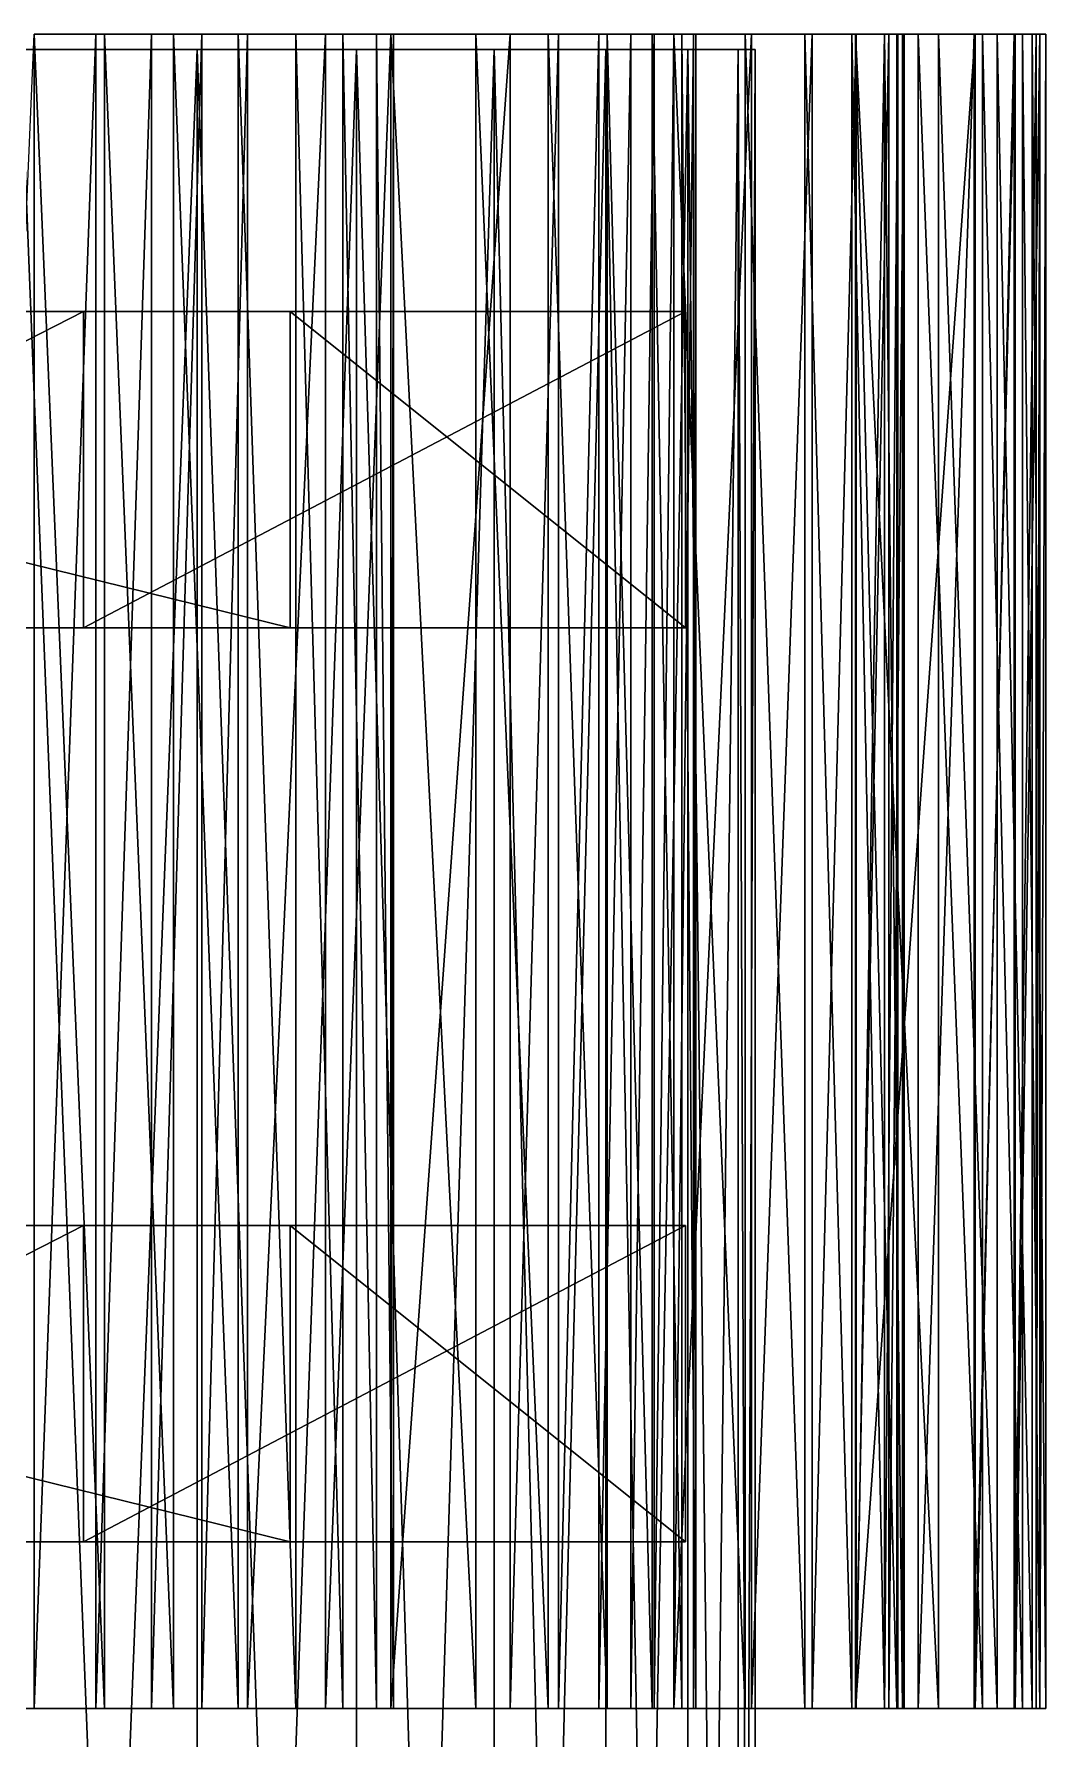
# Model space of a CAD drawing. Header units: metres. Extents: x -1.48 to 1.48, y -3.04 to 2.
# Drawn here: x 1.2062 to 1.4781, y 1.518 to 1.9761 of the extents above; entities that cross this region are included whole.
import ezdxf

# ---------------------------------------------------------------- set-up
doc = ezdxf.new("R2010")
doc.units = ezdxf.units.M

msp = doc.modelspace()

# ---------------------------------------------------------------- linework, layer by layer
at = {"layer": 'Cylinder 2'}
for points in [[(1.25, 1.972, -0.54081), (1.1, 1.972, -0.281), (1.2026, 1.972, -0.56291)], [(1.25, 1.972, -0.54081), (1.1, 1.972, -0.281), (1.1, 1.972, -0.281)], [(1.29283, 1.972, -0.51081), (1.1, 1.972, -0.281), (1.25, 1.972, -0.54081)], [(1.29283, 1.972, -0.51081), (1.1, 1.972, -0.281), (1.1, 1.972, -0.281)], [(1.32981, 1.972, -0.47384), (1.1, 1.972, -0.281), (1.29283, 1.972, -0.51081)], [(1.32981, 1.972, -0.47384), (1.1, 1.972, -0.281), (1.1, 1.972, -0.281)], [(1.35981, 1.972, -0.431), (1.1, 1.972, -0.281), (1.32981, 1.972, -0.47384)], [(1.35981, 1.972, -0.431), (1.1, 1.972, -0.281), (1.1, 1.972, -0.281)], [(1.38191, 1.972, -0.38361), (1.1, 1.972, -0.281), (1.35981, 1.972, -0.431)], [(1.38191, 1.972, -0.38361), (1.1, 1.972, -0.281), (1.1, 1.972, -0.281)], [(1.39544, 1.972, -0.33309), (1.1, 1.972, -0.281), (1.38191, 1.972, -0.38361)], [(1.39544, 1.972, -0.33309), (1.1, 1.972, -0.281), (1.1, 1.972, -0.281)], [(1.4, 1.972, -0.281), (1.1, 1.972, -0.281), (1.39544, 1.972, -0.33309)], [(1.4, 1.972, -0.281), (1.1, 1.972, -0.281), (1.1, 1.972, -0.281)], [(1.39544, 1.972, -0.22891), (1.1, 1.972, -0.281), (1.4, 1.972, -0.281)], [(1.39544, 1.972, -0.22891), (1.1, 1.972, -0.281), (1.1, 1.972, -0.281)], [(1.38191, 1.972, -0.17839), (1.1, 1.972, -0.281), (1.39544, 1.972, -0.22891)], [(1.38191, 1.972, -0.17839), (1.1, 1.972, -0.281), (1.1, 1.972, -0.281)], [(1.35981, 1.972, -0.131), (1.1, 1.972, -0.281), (1.38191, 1.972, -0.17839)], [(1.35981, 1.972, -0.131), (1.1, 1.972, -0.281), (1.1, 1.972, -0.281)], [(1.32981, 1.972, -0.08816), (1.1, 1.972, -0.281), (1.35981, 1.972, -0.131)], [(1.32981, 1.972, -0.08816), (1.1, 1.972, -0.281), (1.1, 1.972, -0.281)], [(1.29283, 1.972, -0.05119), (1.1, 1.972, -0.281), (1.32981, 1.972, -0.08816)], [(1.29283, 1.972, -0.05119), (1.1, 1.972, -0.281), (1.1, 1.972, -0.281)], [(1.25, 1.972, -0.02119), (1.1, 1.972, -0.281), (1.29283, 1.972, -0.05119)], [(1.25, 1.972, -0.02119), (1.1, 1.972, -0.281), (1.1, 1.972, -0.281)], [(1.2026, 1.972, 0.00091), (1.1, 1.972, -0.281), (1.25, 1.972, -0.02119)], [(1.25, 0.772, -0.54081), (1.2026, 1.972, -0.56291), (1.20261, 0.772, -0.56291)], [(1.25, 0.772, -0.54081), (1.25, 1.972, -0.54081), (1.2026, 1.972, -0.56291)], [(1.25, 1.972, -0.54081), (1.2026, 1.972, -0.56291), (1.2026, 1.972, -0.56291)], [(1.25, 1.972, -0.54081), (1.25, 1.972, -0.54081), (1.2026, 1.972, -0.56291)], [(1.2026, 0.772, 0.00091), (1.25, 1.972, -0.02119), (1.25, 0.772, -0.02119)], [(1.2026, 0.772, 0.00091), (1.2026, 1.972, 0.00091), (1.25, 1.972, -0.02119)], [(1.2026, 1.972, 0.00091), (1.25, 1.972, -0.02119), (1.25, 1.972, -0.02119)], [(1.2026, 1.972, 0.00091), (1.2026, 1.972, 0.00091), (1.25, 1.972, -0.02119)], [(1.29284, 0.772, -0.51081), (1.25, 1.972, -0.54081), (1.25, 0.772, -0.54081)], [(1.29284, 0.772, -0.51081), (1.29283, 1.972, -0.51081), (1.25, 1.972, -0.54081)], [(1.29283, 1.972, -0.51081), (1.25, 1.972, -0.54081), (1.25, 1.972, -0.54081)], [(1.29283, 1.972, -0.51081), (1.29283, 1.972, -0.51081), (1.25, 1.972, -0.54081)], [(1.25, 0.772, -0.02119), (1.29283, 1.972, -0.05119), (1.29283, 0.772, -0.05119)], [(1.25, 0.772, -0.02119), (1.25, 1.972, -0.02119), (1.29283, 1.972, -0.05119)], [(1.25, 1.972, -0.02119), (1.29283, 1.972, -0.05119), (1.29283, 1.972, -0.05119)], [(1.25, 1.972, -0.02119), (1.25, 1.972, -0.02119), (1.29283, 1.972, -0.05119)], [(1.32981, 0.772, -0.47384), (1.29283, 1.972, -0.51081), (1.29284, 0.772, -0.51081)], [(1.32981, 0.772, -0.47384), (1.32981, 1.972, -0.47384), (1.29283, 1.972, -0.51081)], [(1.32981, 1.972, -0.47384), (1.29283, 1.972, -0.51081), (1.29283, 1.972, -0.51081)], [(1.32981, 1.972, -0.47384), (1.32981, 1.972, -0.47384), (1.29283, 1.972, -0.51081)], [(1.29283, 0.772, -0.05119), (1.32981, 1.972, -0.08816), (1.32981, 0.772, -0.08816)], [(1.29283, 0.772, -0.05119), (1.29283, 1.972, -0.05119), (1.32981, 1.972, -0.08816)], [(1.29283, 1.972, -0.05119), (1.32981, 1.972, -0.08816), (1.32981, 1.972, -0.08816)], [(1.29283, 1.972, -0.05119), (1.29283, 1.972, -0.05119), (1.32981, 1.972, -0.08816)], [(1.35981, 0.772, -0.431), (1.32981, 1.972, -0.47384), (1.32981, 0.772, -0.47384)], [(1.35981, 0.772, -0.431), (1.35981, 1.972, -0.431), (1.32981, 1.972, -0.47384)], [(1.35981, 1.972, -0.431), (1.32981, 1.972, -0.47384), (1.32981, 1.972, -0.47384)], [(1.35981, 1.972, -0.431), (1.35981, 1.972, -0.431), (1.32981, 1.972, -0.47384)], [(1.32981, 0.772, -0.08816), (1.35981, 1.972, -0.131), (1.35981, 0.772, -0.131)], [(1.32981, 0.772, -0.08816), (1.32981, 1.972, -0.08816), (1.35981, 1.972, -0.131)], [(1.32981, 1.972, -0.08816), (1.35981, 1.972, -0.131), (1.35981, 1.972, -0.131)], [(1.32981, 1.972, -0.08816), (1.32981, 1.972, -0.08816), (1.35981, 1.972, -0.131)], [(1.38191, 0.772, -0.38361), (1.35981, 1.972, -0.431), (1.35981, 0.772, -0.431)], [(1.38191, 0.772, -0.38361), (1.38191, 1.972, -0.38361), (1.35981, 1.972, -0.431)], [(1.38191, 1.972, -0.38361), (1.35981, 1.972, -0.431), (1.35981, 1.972, -0.431)], [(1.38191, 1.972, -0.38361), (1.38191, 1.972, -0.38361), (1.35981, 1.972, -0.431)], [(1.35981, 0.772, -0.131), (1.38191, 1.972, -0.17839), (1.38191, 0.772, -0.17839)], [(1.35981, 0.772, -0.131), (1.35981, 1.972, -0.131), (1.38191, 1.972, -0.17839)], [(1.35981, 1.972, -0.131), (1.38191, 1.972, -0.17839), (1.38191, 1.972, -0.17839)], [(1.35981, 1.972, -0.131), (1.35981, 1.972, -0.131), (1.38191, 1.972, -0.17839)], [(1.39544, 0.772, -0.33309), (1.38191, 1.972, -0.38361), (1.38191, 0.772, -0.38361)], [(1.39544, 0.772, -0.33309), (1.39544, 1.972, -0.33309), (1.38191, 1.972, -0.38361)], [(1.39544, 1.972, -0.33309), (1.38191, 1.972, -0.38361), (1.38191, 1.972, -0.38361)], [(1.39544, 1.972, -0.33309), (1.39544, 1.972, -0.33309), (1.38191, 1.972, -0.38361)], [(1.38191, 0.772, -0.17839), (1.39544, 1.972, -0.22891), (1.39544, 0.772, -0.22891)], [(1.38191, 0.772, -0.17839), (1.38191, 1.972, -0.17839), (1.39544, 1.972, -0.22891)], [(1.38191, 1.972, -0.17839), (1.39544, 1.972, -0.22891), (1.39544, 1.972, -0.22891)], [(1.38191, 1.972, -0.17839), (1.38191, 1.972, -0.17839), (1.39544, 1.972, -0.22891)], [(1.4, 0.772, -0.281), (1.39544, 1.972, -0.33309), (1.39544, 0.772, -0.33309)], [(1.4, 0.772, -0.281), (1.4, 1.972, -0.281), (1.39544, 1.972, -0.33309)], [(1.4, 1.972, -0.281), (1.39544, 1.972, -0.33309), (1.39544, 1.972, -0.33309)], [(1.4, 1.972, -0.281), (1.4, 1.972, -0.281), (1.39544, 1.972, -0.33309)], [(1.39544, 0.772, -0.22891), (1.4, 1.972, -0.281), (1.4, 0.772, -0.281)], [(1.39544, 0.772, -0.22891), (1.39544, 1.972, -0.22891), (1.4, 1.972, -0.281)], [(1.39544, 1.972, -0.22891), (1.4, 1.972, -0.281), (1.4, 1.972, -0.281)], [(1.39544, 1.972, -0.22891), (1.39544, 1.972, -0.22891), (1.4, 1.972, -0.281)]]:
    msp.add_3dface(points, dxfattribs=at)
at = {"layer": 'Prism 14'}
for points in [[(1.275, 1.81656, -0.20477), (0.9301, 1.90156, 0.06367), (0.9301, 1.81656, 0.06367)], [(1.275, 1.81656, -0.20477), (1.275, 1.90156, -0.20477), (0.9301, 1.90156, 0.06367)], [(1.21949, 1.90156, 0.05591), (1.05337, 1.90156, 0.18055), (0.9301, 1.90156, 0.06367)], [(0.9301, 1.90156, 0.06367), (1.275, 1.90156, -0.20477), (1.21949, 1.90156, 0.05591)], [(1.05337, 1.81656, 0.18055), (1.21949, 1.90156, 0.05591), (1.21949, 1.81656, 0.05591)], [(1.05337, 1.81656, 0.18055), (1.05337, 1.90156, 0.18055), (1.21949, 1.90156, 0.05591)], [(1.21949, 1.81656, 0.05591), (1.38125, 1.90156, -0.0879), (1.38125, 1.81656, -0.0879)], [(1.21949, 1.81656, 0.05591), (1.21949, 1.90156, 0.05591), (1.38125, 1.90156, -0.0879)], [(1.21949, 1.90156, 0.05591), (1.275, 1.90156, -0.20477), (1.38125, 1.90156, -0.0879)], [(1.38125, 1.81656, -0.0879), (1.275, 1.90156, -0.20477), (1.275, 1.81656, -0.20477)], [(1.38125, 1.81656, -0.0879), (1.38125, 1.90156, -0.0879), (1.275, 1.90156, -0.20477)], [(1.21949, 1.81656, 0.05591), (0.9301, 1.81656, 0.06367), (1.05337, 1.81656, 0.18055)], [(1.275, 1.81656, -0.20477), (0.9301, 1.81656, 0.06367), (1.21949, 1.81656, 0.05591)], [(1.21949, 1.81656, 0.05591), (1.38125, 1.81656, -0.0879), (1.275, 1.81656, -0.20477)]]:
    msp.add_3dface(points, dxfattribs=at)
at = {"layer": 'Prism 15'}
for points in [[(1.275, 1.57094, -0.20477), (0.9301, 1.65594, 0.06367), (0.9301, 1.57094, 0.06367)], [(1.275, 1.57094, -0.20477), (1.275, 1.65594, -0.20477), (0.9301, 1.65594, 0.06367)], [(1.21949, 1.65594, 0.05591), (1.05337, 1.65594, 0.18055), (0.9301, 1.65594, 0.06367)], [(0.9301, 1.65594, 0.06367), (1.275, 1.65594, -0.20477), (1.21949, 1.65594, 0.05591)], [(1.05337, 1.57094, 0.18055), (1.21949, 1.65594, 0.05591), (1.21949, 1.57094, 0.05591)], [(1.05337, 1.57094, 0.18055), (1.05337, 1.65594, 0.18055), (1.21949, 1.65594, 0.05591)], [(1.21949, 1.57094, 0.05591), (1.38125, 1.65594, -0.0879), (1.38125, 1.57094, -0.0879)], [(1.21949, 1.57094, 0.05591), (1.21949, 1.65594, 0.05591), (1.38125, 1.65594, -0.0879)], [(1.21949, 1.65594, 0.05591), (1.275, 1.65594, -0.20477), (1.38125, 1.65594, -0.0879)], [(1.38125, 1.57094, -0.0879), (1.275, 1.65594, -0.20477), (1.275, 1.57094, -0.20477)], [(1.38125, 1.57094, -0.0879), (1.38125, 1.65594, -0.0879), (1.275, 1.65594, -0.20477)], [(1.21949, 1.57094, 0.05591), (0.9301, 1.57094, 0.06367), (1.05337, 1.57094, 0.18055)], [(1.275, 1.57094, -0.20477), (0.9301, 1.57094, 0.06367), (1.21949, 1.57094, 0.05591)], [(1.21949, 1.57094, 0.05591), (1.38125, 1.57094, -0.0879), (1.275, 1.57094, -0.20477)]]:
    msp.add_3dface(points, dxfattribs=at)
at = {"layer": 'Prism 8'}
for points in [[(1.1868, 1.52614, 0.07518), (1.20622, 1.97614, 0.04593), (1.20622, 1.52614, 0.04593)], [(1.2251, 1.52614, -0.61634), (1.20622, 1.97614, -0.60793), (1.20622, 1.52614, -0.60793)], [(1.2251, 1.52614, -0.61634), (1.2251, 1.97614, -0.61634), (1.20622, 1.97614, -0.60793)], [(1.20622, 1.52614, 0.04593), (1.22282, 1.97614, 0.05705), (1.22282, 1.52614, 0.05705)], [(1.20622, 1.52614, 0.04593), (1.20622, 1.97614, 0.04593), (1.22282, 1.97614, 0.05705)], [(1.30205, 1.97614, -0.5591), (1.20622, 1.97614, -0.60793), (1.2251, 1.97614, -0.61634)], [(1.44375, 1.97614, -0.281), (1.20622, 1.97614, -0.60793), (1.42692, 1.97614, -0.38722)], [(1.20622, 1.97614, -0.60793), (1.30205, 1.97614, -0.5591), (1.42692, 1.97614, -0.38722)], [(1.20622, 1.97614, 0.04593), (1.44375, 1.97614, -0.281), (1.42692, 1.97614, -0.17478)], [(1.20622, 1.97614, 0.04593), (1.30205, 1.97614, -0.0029), (1.28455, 1.97614, 0.03479)], [(1.22282, 1.97614, 0.05705), (1.20622, 1.97614, 0.04593), (1.28455, 1.97614, 0.03479)], [(1.42692, 1.97614, -0.17478), (1.30205, 1.97614, -0.0029), (1.20622, 1.97614, 0.04593)], [(1.44375, 1.97614, -0.281), (1.20622, 1.97614, 0.04593), (1.20622, 1.97614, -0.60793)], [(1.22282, 1.52614, 0.05705), (1.23781, 1.97614, 0.06244), (1.23781, 1.52614, 0.06244)], [(1.22282, 1.52614, 0.05705), (1.22282, 1.97614, 0.05705), (1.23781, 1.97614, 0.06244)], [(1.23781, 1.97614, 0.06244), (1.22282, 1.97614, 0.05705), (1.26353, 1.97614, 0.05765)], [(1.28455, 1.97614, 0.03479), (1.26353, 1.97614, 0.05765), (1.22282, 1.97614, 0.05705)], [(1.24367, 1.52614, -0.61907), (1.2251, 1.97614, -0.61634), (1.2251, 1.52614, -0.61634)], [(1.24367, 1.52614, -0.61907), (1.24367, 1.97614, -0.61907), (1.2251, 1.97614, -0.61634)], [(1.2251, 1.97614, -0.61634), (1.24367, 1.97614, -0.61907), (1.30205, 1.97614, -0.5591)], [(1.23781, 1.52614, 0.06244), (1.25133, 1.97614, 0.0625), (1.25133, 1.52614, 0.0625)], [(1.23781, 1.52614, 0.06244), (1.23781, 1.97614, 0.06244), (1.25133, 1.97614, 0.0625)], [(1.26353, 1.97614, 0.05765), (1.25133, 1.97614, 0.0625), (1.23781, 1.97614, 0.06244)], [(1.2611, 1.52614, -0.61688), (1.24367, 1.97614, -0.61907), (1.24367, 1.52614, -0.61907)], [(1.2611, 1.52614, -0.61688), (1.2611, 1.97614, -0.61688), (1.24367, 1.97614, -0.61907)], [(1.24367, 1.97614, -0.61907), (1.2611, 1.97614, -0.61688), (1.30205, 1.97614, -0.5591)], [(1.25133, 1.52614, 0.0625), (1.26353, 1.97614, 0.05765), (1.26353, 1.52614, 0.05765)], [(1.25133, 1.52614, 0.0625), (1.25133, 1.97614, 0.0625), (1.26353, 1.97614, 0.05765)], [(1.27655, 1.52614, -0.61053), (1.2611, 1.97614, -0.61688), (1.2611, 1.52614, -0.61688)], [(1.27655, 1.52614, -0.61053), (1.27655, 1.97614, -0.61053), (1.2611, 1.97614, -0.61688)], [(1.27655, 1.97614, -0.61053), (1.30205, 1.97614, -0.5591), (1.2611, 1.97614, -0.61688)], [(1.26353, 1.52614, 0.05765), (1.28455, 1.97614, 0.03479), (1.28455, 1.52614, 0.03479)], [(1.26353, 1.52614, 0.05765), (1.26353, 1.97614, 0.05765), (1.28455, 1.97614, 0.03479)], [(1.28921, 1.52614, -0.60082), (1.27655, 1.97614, -0.61053), (1.27655, 1.52614, -0.61053)], [(1.28921, 1.52614, -0.60082), (1.28921, 1.97614, -0.60082), (1.27655, 1.97614, -0.61053)], [(1.30205, 1.97614, -0.5591), (1.27655, 1.97614, -0.61053), (1.28921, 1.97614, -0.60082)], [(1.28455, 1.52614, 0.03479), (1.30205, 1.97614, -0.0029), (1.30205, 1.52614, -0.0029)], [(1.28455, 1.52614, 0.03479), (1.28455, 1.97614, 0.03479), (1.30205, 1.97614, -0.0029)], [(1.29823, 1.52614, -0.58849), (1.28921, 1.97614, -0.60082), (1.28921, 1.52614, -0.60082)], [(1.29823, 1.52614, -0.58849), (1.29823, 1.97614, -0.58849), (1.28921, 1.97614, -0.60082)], [(1.30205, 1.97614, -0.5591), (1.28921, 1.97614, -0.60082), (1.29823, 1.97614, -0.58849)], [(1.30278, 1.52614, -0.57433), (1.29823, 1.97614, -0.58849), (1.29823, 1.52614, -0.58849)], [(1.30278, 1.52614, -0.57433), (1.30278, 1.97614, -0.57433), (1.29823, 1.97614, -0.58849)], [(1.30205, 1.97614, -0.5591), (1.29823, 1.97614, -0.58849), (1.30278, 1.97614, -0.57433)], [(1.30205, 1.52614, -0.5591), (1.30278, 1.97614, -0.57433), (1.30278, 1.52614, -0.57433)], [(1.30205, 1.52614, -0.5591), (1.30205, 1.97614, -0.5591), (1.30278, 1.97614, -0.57433)], [(1.32491, 1.52614, -0.56212), (1.30205, 1.97614, -0.5591), (1.30205, 1.52614, -0.5591)], [(1.32491, 1.52614, -0.56212), (1.32491, 1.97614, -0.56212), (1.30205, 1.97614, -0.5591)], [(1.30205, 1.52614, -0.0029), (1.33412, 1.97614, 0.00061), (1.33412, 1.52614, 0.00061)], [(1.30205, 1.52614, -0.0029), (1.30205, 1.97614, -0.0029), (1.33412, 1.97614, 0.00061)], [(1.42692, 1.97614, -0.38722), (1.30205, 1.97614, -0.5591), (1.3781, 1.97614, -0.48305)], [(1.3781, 1.97614, -0.48305), (1.30205, 1.97614, -0.5591), (1.32491, 1.97614, -0.56212)], [(1.30205, 1.97614, -0.0029), (1.3781, 1.97614, -0.07895), (1.37282, 1.97614, -0.03223)], [(1.30205, 1.97614, -0.0029), (1.37282, 1.97614, -0.03223), (1.33412, 1.97614, 0.00061)], [(1.30205, 1.97614, -0.0029), (1.42692, 1.97614, -0.17478), (1.3781, 1.97614, -0.07895)], [(1.34437, 1.52614, -0.5592), (1.32491, 1.97614, -0.56212), (1.32491, 1.52614, -0.56212)], [(1.34437, 1.52614, -0.5592), (1.34437, 1.97614, -0.5592), (1.32491, 1.97614, -0.56212)], [(1.3781, 1.97614, -0.48305), (1.32491, 1.97614, -0.56212), (1.34437, 1.97614, -0.5592)], [(1.33412, 1.52614, 0.00061), (1.3471, 1.97614, -0.00164), (1.3471, 1.52614, -0.00164)], [(1.33412, 1.52614, 0.00061), (1.33412, 1.97614, 0.00061), (1.3471, 1.97614, -0.00164)], [(1.37282, 1.97614, -0.03223), (1.36654, 1.97614, -0.01742), (1.33412, 1.97614, 0.00061)], [(1.3471, 1.97614, -0.00164), (1.33412, 1.97614, 0.00061), (1.36654, 1.97614, -0.01742)], [(1.36022, 1.52614, -0.55151), (1.34437, 1.97614, -0.5592), (1.34437, 1.52614, -0.5592)], [(1.36022, 1.52614, -0.55151), (1.36022, 1.97614, -0.55151), (1.34437, 1.97614, -0.5592)], [(1.3781, 1.97614, -0.48305), (1.34437, 1.97614, -0.5592), (1.36022, 1.97614, -0.55151)], [(1.3471, 1.52614, -0.00164), (1.35793, 1.97614, -0.00744), (1.35793, 1.52614, -0.00744)], [(1.3471, 1.52614, -0.00164), (1.3471, 1.97614, -0.00164), (1.35793, 1.97614, -0.00744)], [(1.36654, 1.97614, -0.01742), (1.35793, 1.97614, -0.00744), (1.3471, 1.97614, -0.00164)], [(1.35793, 1.52614, -0.00744), (1.36654, 1.97614, -0.01742), (1.36654, 1.52614, -0.01742)], [(1.35793, 1.52614, -0.00744), (1.35793, 1.97614, -0.00744), (1.36654, 1.97614, -0.01742)], [(1.37226, 1.52614, -0.54024), (1.36022, 1.97614, -0.55151), (1.36022, 1.52614, -0.55151)], [(1.37226, 1.52614, -0.54024), (1.37226, 1.97614, -0.54024), (1.36022, 1.97614, -0.55151)], [(1.36022, 1.97614, -0.55151), (1.37226, 1.97614, -0.54024), (1.3781, 1.97614, -0.48305)], [(1.36654, 1.52614, -0.01742), (1.37282, 1.97614, -0.03223), (1.37282, 1.52614, -0.03223)], [(1.36654, 1.52614, -0.01742), (1.36654, 1.97614, -0.01742), (1.37282, 1.97614, -0.03223)], [(1.38027, 1.52614, -0.52657), (1.37226, 1.97614, -0.54024), (1.37226, 1.52614, -0.54024)], [(1.38027, 1.52614, -0.52657), (1.38027, 1.97614, -0.52657), (1.37226, 1.97614, -0.54024)], [(1.3781, 1.97614, -0.48305), (1.37226, 1.97614, -0.54024), (1.38027, 1.97614, -0.52657)], [(1.37282, 1.52614, -0.03223), (1.3781, 1.97614, -0.07895), (1.3781, 1.52614, -0.07895)], [(1.37282, 1.52614, -0.03223), (1.37282, 1.97614, -0.03223), (1.3781, 1.97614, -0.07895)], [(1.3781, 1.52614, -0.48305), (1.3834, 1.97614, -0.4968), (1.3834, 1.52614, -0.4968)], [(1.3781, 1.52614, -0.48305), (1.3781, 1.97614, -0.48305), (1.3834, 1.97614, -0.4968)], [(1.39731, 1.52614, -0.4808), (1.3781, 1.97614, -0.48305), (1.3781, 1.52614, -0.48305)], [(1.39731, 1.52614, -0.4808), (1.39731, 1.97614, -0.4808), (1.3781, 1.97614, -0.48305)], [(1.3781, 1.52614, -0.07895), (1.39902, 1.97614, -0.08192), (1.39902, 1.52614, -0.08192)], [(1.3781, 1.52614, -0.07895), (1.3781, 1.97614, -0.07895), (1.39902, 1.97614, -0.08192)], [(1.3781, 1.97614, -0.48305), (1.38405, 1.97614, -0.5117), (1.3834, 1.97614, -0.4968)], [(1.38405, 1.97614, -0.5117), (1.3781, 1.97614, -0.48305), (1.38027, 1.97614, -0.52657)], [(1.3781, 1.97614, -0.48305), (1.39731, 1.97614, -0.4808), (1.43591, 1.97614, -0.40568)], [(1.43591, 1.97614, -0.40568), (1.42692, 1.97614, -0.38722), (1.3781, 1.97614, -0.48305)], [(1.43807, 1.97614, -0.13635), (1.39902, 1.97614, -0.08192), (1.3781, 1.97614, -0.07895)], [(1.42692, 1.97614, -0.17478), (1.43807, 1.97614, -0.13635), (1.3781, 1.97614, -0.07895)], [(1.38405, 1.52614, -0.5117), (1.38027, 1.97614, -0.52657), (1.38027, 1.52614, -0.52657)], [(1.38405, 1.52614, -0.5117), (1.38405, 1.97614, -0.5117), (1.38027, 1.97614, -0.52657)], [(1.3834, 1.52614, -0.4968), (1.38405, 1.97614, -0.5117), (1.38405, 1.52614, -0.5117)], [(1.3834, 1.52614, -0.4968), (1.3834, 1.97614, -0.4968), (1.38405, 1.97614, -0.5117)], [(1.41335, 1.52614, -0.47483), (1.39731, 1.97614, -0.4808), (1.39731, 1.52614, -0.4808)], [(1.41335, 1.52614, -0.47483), (1.41335, 1.97614, -0.47483), (1.39731, 1.97614, -0.4808)], [(1.39731, 1.97614, -0.4808), (1.41335, 1.97614, -0.47483), (1.44002, 1.97614, -0.42321)], [(1.44002, 1.97614, -0.42321), (1.43591, 1.97614, -0.40568), (1.39731, 1.97614, -0.4808)], [(1.39902, 1.52614, -0.08192), (1.4153, 1.97614, -0.08765), (1.4153, 1.52614, -0.08765)], [(1.39902, 1.52614, -0.08192), (1.39902, 1.97614, -0.08192), (1.4153, 1.97614, -0.08765)], [(1.43807, 1.97614, -0.13635), (1.4153, 1.97614, -0.08765), (1.39902, 1.97614, -0.08192)], [(1.42592, 1.52614, -0.46563), (1.41335, 1.97614, -0.47483), (1.41335, 1.52614, -0.47483)], [(1.42592, 1.52614, -0.46563), (1.42592, 1.97614, -0.46563), (1.41335, 1.97614, -0.47483)], [(1.44002, 1.97614, -0.42321), (1.41335, 1.97614, -0.47483), (1.43954, 1.97614, -0.43935)], [(1.42592, 1.97614, -0.46563), (1.43954, 1.97614, -0.43935), (1.41335, 1.97614, -0.47483)], [(1.4153, 1.52614, -0.08765), (1.42714, 1.97614, -0.09606), (1.42714, 1.52614, -0.09606)], [(1.4153, 1.52614, -0.08765), (1.4153, 1.97614, -0.08765), (1.42714, 1.97614, -0.09606)], [(1.4153, 1.97614, -0.08765), (1.43807, 1.97614, -0.13635), (1.43831, 1.97614, -0.12051)], [(1.42714, 1.97614, -0.09606), (1.4153, 1.97614, -0.08765), (1.43831, 1.97614, -0.12051)], [(1.43474, 1.52614, -0.45365), (1.42592, 1.97614, -0.46563), (1.42592, 1.52614, -0.46563)], [(1.43474, 1.52614, -0.45365), (1.43474, 1.97614, -0.45365), (1.42592, 1.97614, -0.46563)], [(1.43954, 1.97614, -0.43935), (1.42592, 1.97614, -0.46563), (1.43474, 1.97614, -0.45365)], [(1.42692, 1.52614, -0.38722), (1.43591, 1.97614, -0.40568), (1.43591, 1.52614, -0.40568)], [(1.42692, 1.52614, -0.38722), (1.42692, 1.97614, -0.38722), (1.43591, 1.97614, -0.40568)], [(1.44928, 1.52614, -0.37936), (1.42692, 1.97614, -0.38722), (1.42692, 1.52614, -0.38722)], [(1.44928, 1.52614, -0.37936), (1.44928, 1.97614, -0.37936), (1.42692, 1.97614, -0.38722)], [(1.42692, 1.52614, -0.17478), (1.45911, 1.97614, -0.19371), (1.45911, 1.52614, -0.19371)], [(1.42692, 1.52614, -0.17478), (1.42692, 1.97614, -0.17478), (1.45911, 1.97614, -0.19371)], [(1.43807, 1.52614, -0.13635), (1.42692, 1.97614, -0.17478), (1.42692, 1.52614, -0.17478)], [(1.43807, 1.52614, -0.13635), (1.43807, 1.97614, -0.13635), (1.42692, 1.97614, -0.17478)], [(1.42692, 1.97614, -0.38722), (1.44928, 1.97614, -0.37936), (1.45881, 1.97614, -0.29388)], [(1.42692, 1.97614, -0.38722), (1.45881, 1.97614, -0.29388), (1.44375, 1.97614, -0.281)], [(1.44375, 1.97614, -0.281), (1.46109, 1.97614, -0.26527), (1.42692, 1.97614, -0.17478)], [(1.45911, 1.97614, -0.19371), (1.42692, 1.97614, -0.17478), (1.46109, 1.97614, -0.26527)], [(1.42714, 1.52614, -0.09606), (1.43474, 1.97614, -0.10705), (1.43474, 1.52614, -0.10705)], [(1.42714, 1.52614, -0.09606), (1.42714, 1.97614, -0.09606), (1.43474, 1.97614, -0.10705)], [(1.43474, 1.97614, -0.10705), (1.42714, 1.97614, -0.09606), (1.43831, 1.97614, -0.12051)], [(1.43954, 1.52614, -0.43935), (1.43474, 1.97614, -0.45365), (1.43474, 1.52614, -0.45365)], [(1.43954, 1.52614, -0.43935), (1.43954, 1.97614, -0.43935), (1.43474, 1.97614, -0.45365)], [(1.43474, 1.52614, -0.10705), (1.43831, 1.97614, -0.12051), (1.43832, 1.52614, -0.12051)], [(1.43474, 1.52614, -0.10705), (1.43474, 1.97614, -0.10705), (1.43831, 1.97614, -0.12051)], [(1.43591, 1.52614, -0.40568), (1.44002, 1.97614, -0.42321), (1.44002, 1.52614, -0.42321)], [(1.43591, 1.52614, -0.40568), (1.43591, 1.97614, -0.40568), (1.44002, 1.97614, -0.42321)], [(1.43832, 1.52614, -0.12051), (1.43807, 1.97614, -0.13635), (1.43807, 1.52614, -0.13635)], [(1.43832, 1.52614, -0.12051), (1.43831, 1.97614, -0.12051), (1.43807, 1.97614, -0.13635)], [(1.44002, 1.52614, -0.42321), (1.43954, 1.97614, -0.43935), (1.43954, 1.52614, -0.43935)], [(1.44002, 1.52614, -0.42321), (1.44002, 1.97614, -0.42321), (1.43954, 1.97614, -0.43935)], [(1.44375, 1.52614, -0.281), (1.45881, 1.97614, -0.29388), (1.45881, 1.52614, -0.29388)], [(1.44375, 1.52614, -0.281), (1.44375, 1.97614, -0.281), (1.45881, 1.97614, -0.29388)], [(1.46109, 1.52614, -0.26527), (1.44375, 1.97614, -0.281), (1.44375, 1.52614, -0.281)], [(1.46109, 1.52614, -0.26527), (1.46109, 1.97614, -0.26527), (1.44375, 1.97614, -0.281)], [(1.46497, 1.52614, -0.36829), (1.44928, 1.97614, -0.37936), (1.44928, 1.52614, -0.37936)], [(1.46497, 1.52614, -0.36829), (1.46497, 1.97614, -0.36829), (1.44928, 1.97614, -0.37936)], [(1.44928, 1.97614, -0.37936), (1.46497, 1.97614, -0.36829), (1.47643, 1.97614, -0.32414)], [(1.47643, 1.97614, -0.32414), (1.46985, 1.97614, -0.30854), (1.44928, 1.97614, -0.37936)], [(1.44928, 1.97614, -0.37936), (1.46985, 1.97614, -0.30854), (1.45881, 1.97614, -0.29388)], [(1.45881, 1.52614, -0.29388), (1.46985, 1.97614, -0.30854), (1.46985, 1.52614, -0.30854)], [(1.45881, 1.52614, -0.29388), (1.45881, 1.97614, -0.29388), (1.46985, 1.97614, -0.30854)], [(1.45911, 1.52614, -0.19371), (1.46955, 1.97614, -0.20593), (1.46955, 1.52614, -0.20593)], [(1.45911, 1.52614, -0.19371), (1.45911, 1.97614, -0.19371), (1.46955, 1.97614, -0.20593)], [(1.46109, 1.97614, -0.26527), (1.47181, 1.97614, -0.24956), (1.45911, 1.97614, -0.19371)], [(1.45911, 1.97614, -0.19371), (1.47181, 1.97614, -0.24956), (1.46955, 1.97614, -0.20593)], [(1.47181, 1.52614, -0.24956), (1.46109, 1.97614, -0.26527), (1.46109, 1.52614, -0.26527)], [(1.47181, 1.52614, -0.24956), (1.47181, 1.97614, -0.24956), (1.46109, 1.97614, -0.26527)], [(1.47443, 1.52614, -0.35485), (1.46497, 1.97614, -0.36829), (1.46497, 1.52614, -0.36829)], [(1.47443, 1.52614, -0.35485), (1.47443, 1.97614, -0.35485), (1.46497, 1.97614, -0.36829)], [(1.46497, 1.97614, -0.36829), (1.47443, 1.97614, -0.35485), (1.4781, 1.97614, -0.33985)], [(1.47643, 1.97614, -0.32414), (1.46497, 1.97614, -0.36829), (1.4781, 1.97614, -0.33985)], [(1.46955, 1.52614, -0.20593), (1.4755, 1.97614, -0.21954), (1.4755, 1.52614, -0.21954)], [(1.46955, 1.52614, -0.20593), (1.46955, 1.97614, -0.20593), (1.4755, 1.97614, -0.21954)], [(1.4755, 1.97614, -0.21954), (1.46955, 1.97614, -0.20593), (1.47643, 1.97614, -0.2342)], [(1.46955, 1.97614, -0.20593), (1.47181, 1.97614, -0.24956), (1.47643, 1.97614, -0.2342)], [(1.46985, 1.52614, -0.30854), (1.47643, 1.97614, -0.32414), (1.47643, 1.52614, -0.32414)], [(1.46985, 1.52614, -0.30854), (1.46985, 1.97614, -0.30854), (1.47643, 1.97614, -0.32414)], [(1.47643, 1.52614, -0.2342), (1.47181, 1.97614, -0.24956), (1.47181, 1.52614, -0.24956)], [(1.47643, 1.52614, -0.2342), (1.47643, 1.97614, -0.2342), (1.47181, 1.97614, -0.24956)], [(1.4781, 1.52614, -0.33985), (1.47443, 1.97614, -0.35485), (1.47443, 1.52614, -0.35485)], [(1.4781, 1.52614, -0.33985), (1.4781, 1.97614, -0.33985), (1.47443, 1.97614, -0.35485)], [(1.4755, 1.52614, -0.21954), (1.47643, 1.97614, -0.2342), (1.47643, 1.52614, -0.2342)], [(1.4755, 1.52614, -0.21954), (1.4755, 1.97614, -0.21954), (1.47643, 1.97614, -0.2342)], [(1.47643, 1.52614, -0.32414), (1.4781, 1.97614, -0.33985), (1.4781, 1.52614, -0.33985)], [(1.47643, 1.52614, -0.32414), (1.47643, 1.97614, -0.32414), (1.4781, 1.97614, -0.33985)], [(0.99377, 1.52614, 0.04593), (1.20622, 1.52614, 0.04593), (0.77307, 1.52614, -0.17478)], [(1.20622, 1.52614, 0.04593), (1.20622, 1.52614, -0.60793), (0.77307, 1.52614, -0.17478)], [(1.20622, 1.52614, 0.04593), (0.99377, 1.52614, 0.04593), (1.1, 1.52614, 0.06275)], [(1.1868, 1.52614, 0.07518), (1.20622, 1.52614, 0.04593), (1.1, 1.52614, 0.06275)], [(1.20622, 1.52614, -0.60793), (1.30205, 1.52614, -0.5591), (1.2251, 1.52614, -0.61634)], [(1.30205, 1.52614, -0.5591), (1.20622, 1.52614, -0.60793), (1.42692, 1.52614, -0.38722)], [(1.42692, 1.52614, -0.38722), (1.20622, 1.52614, -0.60793), (1.44375, 1.52614, -0.281)], [(1.20622, 1.52614, 0.04593), (1.28455, 1.52614, 0.03479), (1.30205, 1.52614, -0.0029)], [(1.28455, 1.52614, 0.03479), (1.20622, 1.52614, 0.04593), (1.22282, 1.52614, 0.05705)], [(1.20622, 1.52614, 0.04593), (1.30205, 1.52614, -0.0029), (1.42692, 1.52614, -0.17478)], [(1.20622, 1.52614, 0.04593), (1.44375, 1.52614, -0.281), (1.20622, 1.52614, -0.60793)], [(1.44375, 1.52614, -0.281), (1.20622, 1.52614, 0.04593), (1.42692, 1.52614, -0.17478)], [(1.22282, 1.52614, 0.05705), (1.26353, 1.52614, 0.05765), (1.28455, 1.52614, 0.03479)], [(1.23781, 1.52614, 0.06244), (1.26353, 1.52614, 0.05765), (1.22282, 1.52614, 0.05705)], [(1.30205, 1.52614, -0.5591), (1.24367, 1.52614, -0.61907), (1.2251, 1.52614, -0.61634)], [(1.25133, 1.52614, 0.0625), (1.26353, 1.52614, 0.05765), (1.23781, 1.52614, 0.06244)], [(1.2611, 1.52614, -0.61688), (1.24367, 1.52614, -0.61907), (1.30205, 1.52614, -0.5591)], [(1.2611, 1.52614, -0.61688), (1.30205, 1.52614, -0.5591), (1.27655, 1.52614, -0.61053)], [(1.27655, 1.52614, -0.61053), (1.30205, 1.52614, -0.5591), (1.28921, 1.52614, -0.60082)], [(1.30205, 1.52614, -0.5591), (1.29823, 1.52614, -0.58849), (1.28921, 1.52614, -0.60082)], [(1.29823, 1.52614, -0.58849), (1.30205, 1.52614, -0.5591), (1.30278, 1.52614, -0.57433)], [(1.3781, 1.52614, -0.48305), (1.32491, 1.52614, -0.56212), (1.30205, 1.52614, -0.5591)], [(1.30205, 1.52614, -0.5591), (1.42692, 1.52614, -0.38722), (1.3781, 1.52614, -0.48305)], [(1.30205, 1.52614, -0.0029), (1.33412, 1.52614, 0.00061), (1.37282, 1.52614, -0.03223)], [(1.37282, 1.52614, -0.03223), (1.3781, 1.52614, -0.07895), (1.30205, 1.52614, -0.0029)], [(1.42692, 1.52614, -0.17478), (1.30205, 1.52614, -0.0029), (1.3781, 1.52614, -0.07895)], [(1.32491, 1.52614, -0.56212), (1.3781, 1.52614, -0.48305), (1.34437, 1.52614, -0.5592)], [(1.33412, 1.52614, 0.00061), (1.36654, 1.52614, -0.01742), (1.37282, 1.52614, -0.03223)], [(1.33412, 1.52614, 0.00061), (1.3471, 1.52614, -0.00164), (1.36654, 1.52614, -0.01742)], [(1.3781, 1.52614, -0.48305), (1.36022, 1.52614, -0.55151), (1.34437, 1.52614, -0.5592)], [(1.35793, 1.52614, -0.00744), (1.36654, 1.52614, -0.01742), (1.3471, 1.52614, -0.00164)], [(1.36022, 1.52614, -0.55151), (1.3781, 1.52614, -0.48305), (1.37226, 1.52614, -0.54024)], [(1.38027, 1.52614, -0.52657), (1.37226, 1.52614, -0.54024), (1.3781, 1.52614, -0.48305)], [(1.3781, 1.52614, -0.48305), (1.3834, 1.52614, -0.4968), (1.38405, 1.52614, -0.5117)], [(1.43591, 1.52614, -0.40568), (1.39731, 1.52614, -0.4808), (1.3781, 1.52614, -0.48305)], [(1.38027, 1.52614, -0.52657), (1.3781, 1.52614, -0.48305), (1.38405, 1.52614, -0.5117)], [(1.43591, 1.52614, -0.40568), (1.3781, 1.52614, -0.48305), (1.42692, 1.52614, -0.38722)], [(1.43807, 1.52614, -0.13635), (1.42692, 1.52614, -0.17478), (1.3781, 1.52614, -0.07895)], [(1.39902, 1.52614, -0.08192), (1.43807, 1.52614, -0.13635), (1.3781, 1.52614, -0.07895)], [(1.41335, 1.52614, -0.47483), (1.39731, 1.52614, -0.4808), (1.44002, 1.52614, -0.42321)], [(1.43591, 1.52614, -0.40568), (1.44002, 1.52614, -0.42321), (1.39731, 1.52614, -0.4808)], [(1.43807, 1.52614, -0.13635), (1.39902, 1.52614, -0.08192), (1.4153, 1.52614, -0.08765)], [(1.41335, 1.52614, -0.47483), (1.43954, 1.52614, -0.43935), (1.42592, 1.52614, -0.46563)], [(1.43954, 1.52614, -0.43935), (1.41335, 1.52614, -0.47483), (1.44002, 1.52614, -0.42321)], [(1.42714, 1.52614, -0.09606), (1.43832, 1.52614, -0.12051), (1.4153, 1.52614, -0.08765)], [(1.43807, 1.52614, -0.13635), (1.4153, 1.52614, -0.08765), (1.43832, 1.52614, -0.12051)], [(1.43954, 1.52614, -0.43935), (1.43474, 1.52614, -0.45365), (1.42592, 1.52614, -0.46563)], [(1.45881, 1.52614, -0.29388), (1.44928, 1.52614, -0.37936), (1.42692, 1.52614, -0.38722)], [(1.46109, 1.52614, -0.26527), (1.44375, 1.52614, -0.281), (1.42692, 1.52614, -0.17478)], [(1.42692, 1.52614, -0.38722), (1.44375, 1.52614, -0.281), (1.45881, 1.52614, -0.29388)], [(1.46109, 1.52614, -0.26527), (1.42692, 1.52614, -0.17478), (1.45911, 1.52614, -0.19371)], [(1.43474, 1.52614, -0.10705), (1.43832, 1.52614, -0.12051), (1.42714, 1.52614, -0.09606)], [(1.46497, 1.52614, -0.36829), (1.44928, 1.52614, -0.37936), (1.47643, 1.52614, -0.32414)], [(1.44928, 1.52614, -0.37936), (1.45881, 1.52614, -0.29388), (1.46985, 1.52614, -0.30854)], [(1.44928, 1.52614, -0.37936), (1.46985, 1.52614, -0.30854), (1.47643, 1.52614, -0.32414)], [(1.45911, 1.52614, -0.19371), (1.47181, 1.52614, -0.24956), (1.46109, 1.52614, -0.26527)], [(1.45911, 1.52614, -0.19371), (1.46955, 1.52614, -0.20593), (1.47181, 1.52614, -0.24956)], [(1.46497, 1.52614, -0.36829), (1.4781, 1.52614, -0.33985), (1.47443, 1.52614, -0.35485)], [(1.47643, 1.52614, -0.32414), (1.4781, 1.52614, -0.33985), (1.46497, 1.52614, -0.36829)], [(1.47643, 1.52614, -0.2342), (1.47181, 1.52614, -0.24956), (1.46955, 1.52614, -0.20593)], [(1.46955, 1.52614, -0.20593), (1.4755, 1.52614, -0.21954), (1.47643, 1.52614, -0.2342)]]:
    msp.add_3dface(points, dxfattribs=at)

doc.saveas('drawing.dxf')
